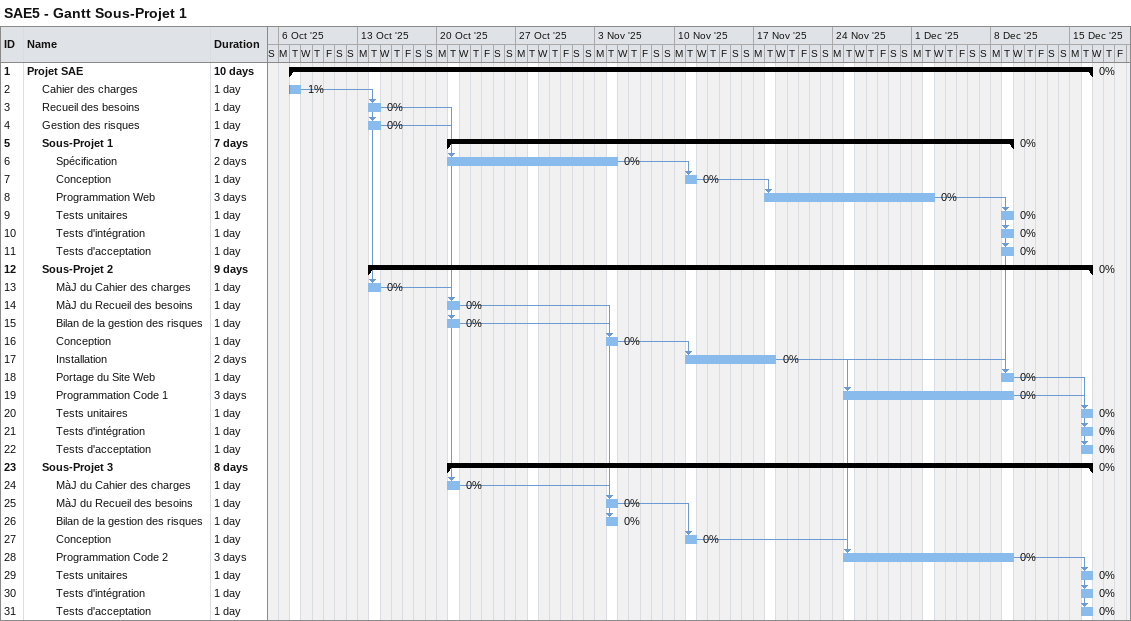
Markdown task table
SAE5 - Gantt Sous-Projet 1

| ID | Level | Task | Duration | Start | Finish | Predecessors | % complete |
|---|---|---|---|---|---|---|---|
| 1 | 1 | **Projet SAE** | 10d | 2025-10-07 | 2025-12-16 |  | 0 |
| 2 | 2 | Cahier des charges | 1d | 2025-10-07 | 2025-10-07 |  | 1 |
| 3 | 2 | Recueil des besoins | 1d | 2025-10-14 | 2025-10-14 | 2 | 0 |
| 4 | 2 | Gestion des risques | 1d | 2025-10-14 | 2025-10-14 | 2 | 0 |
| 5 | 2 | **Sous-Projet 1** | 7d | 2025-10-21 | 2025-12-09 |  | 0 |
| 6 | 3 | Spécification | 2d | 2025-10-21 | 2025-11-04 | 3 | 0 |
| 7 | 3 | Conception | 1d | 2025-11-11 | 2025-11-11 | 6 | 0 |
| 8 | 3 | Programmation Web | 3d | 2025-11-18 | 2025-12-02 | 7 | 0 |
| 9 | 3 | Tests unitaires | 1d | 2025-12-09 | 2025-12-09 | 8 | 0 |
| 10 | 3 | Tests d'intégration | 1d | 2025-12-09 | 2025-12-09 | 8 | 0 |
| 11 | 3 | Tests d'acceptation | 1d | 2025-12-09 | 2025-12-09 | 8 | 0 |
| 12 | 2 | **Sous-Projet 2** | 9d | 2025-10-14 | 2025-12-16 |  | 0 |
| 13 | 3 | MàJ du Cahier des charges | 1d | 2025-10-14 | 2025-10-14 | 2 | 0 |
| 14 | 3 | MàJ du Recueil des besoins | 1d | 2025-10-21 | 2025-10-21 | 13 | 0 |
| 15 | 3 | Bilan de la gestion des risques | 1d | 2025-10-21 | 2025-10-21 | 4 | 0 |
| 16 | 3 | Conception | 1d | 2025-11-04 | 2025-11-04 | 14 | 0 |
| 17 | 3 | Installation | 2d | 2025-11-11 | 2025-11-18 | 16 | 0 |
| 18 | 3 | Portage du Site Web | 1d | 2025-12-09 | 2025-12-09 | 8, 17 | 0 |
| 19 | 3 | Programmation Code 1 | 3d | 2025-11-25 | 2025-12-09 | 17 | 0 |
| 20 | 3 | Tests unitaires | 1d | 2025-12-16 | 2025-12-16 | 18, 19 | 0 |
| 21 | 3 | Tests d'intégration | 1d | 2025-12-16 | 2025-12-16 | 18, 19 | 0 |
| 22 | 3 | Tests d'acceptation | 1d | 2025-12-16 | 2025-12-16 | 18, 19 | 0 |
| 23 | 2 | **Sous-Projet 3** | 8d | 2025-10-21 | 2025-12-16 |  | 0 |
| 24 | 3 | MàJ du Cahier des charges | 1d | 2025-10-21 | 2025-10-21 | 13 | 0 |
| 25 | 3 | MàJ du Recueil des besoins | 1d | 2025-11-04 | 2025-11-04 | 24 | 0 |
| 26 | 3 | Bilan de la gestion des risques | 1d | 2025-11-04 | 2025-11-04 | 15 | 0 |
| 27 | 3 | Conception | 1d | 2025-11-11 | 2025-11-11 | 25 | 0 |
| 28 | 3 | Programmation Code 2 | 3d | 2025-11-25 | 2025-12-09 | 17, 27 | 0 |
| 29 | 3 | Tests unitaires | 1d | 2025-12-16 | 2025-12-16 | 28 | 0 |
| 30 | 3 | Tests d'intégration | 1d | 2025-12-16 | 2025-12-16 | 28 | 0 |
| 31 | 3 | Tests d'acceptation | 1d | 2025-12-16 | 2025-12-16 | 28 | 0 |
